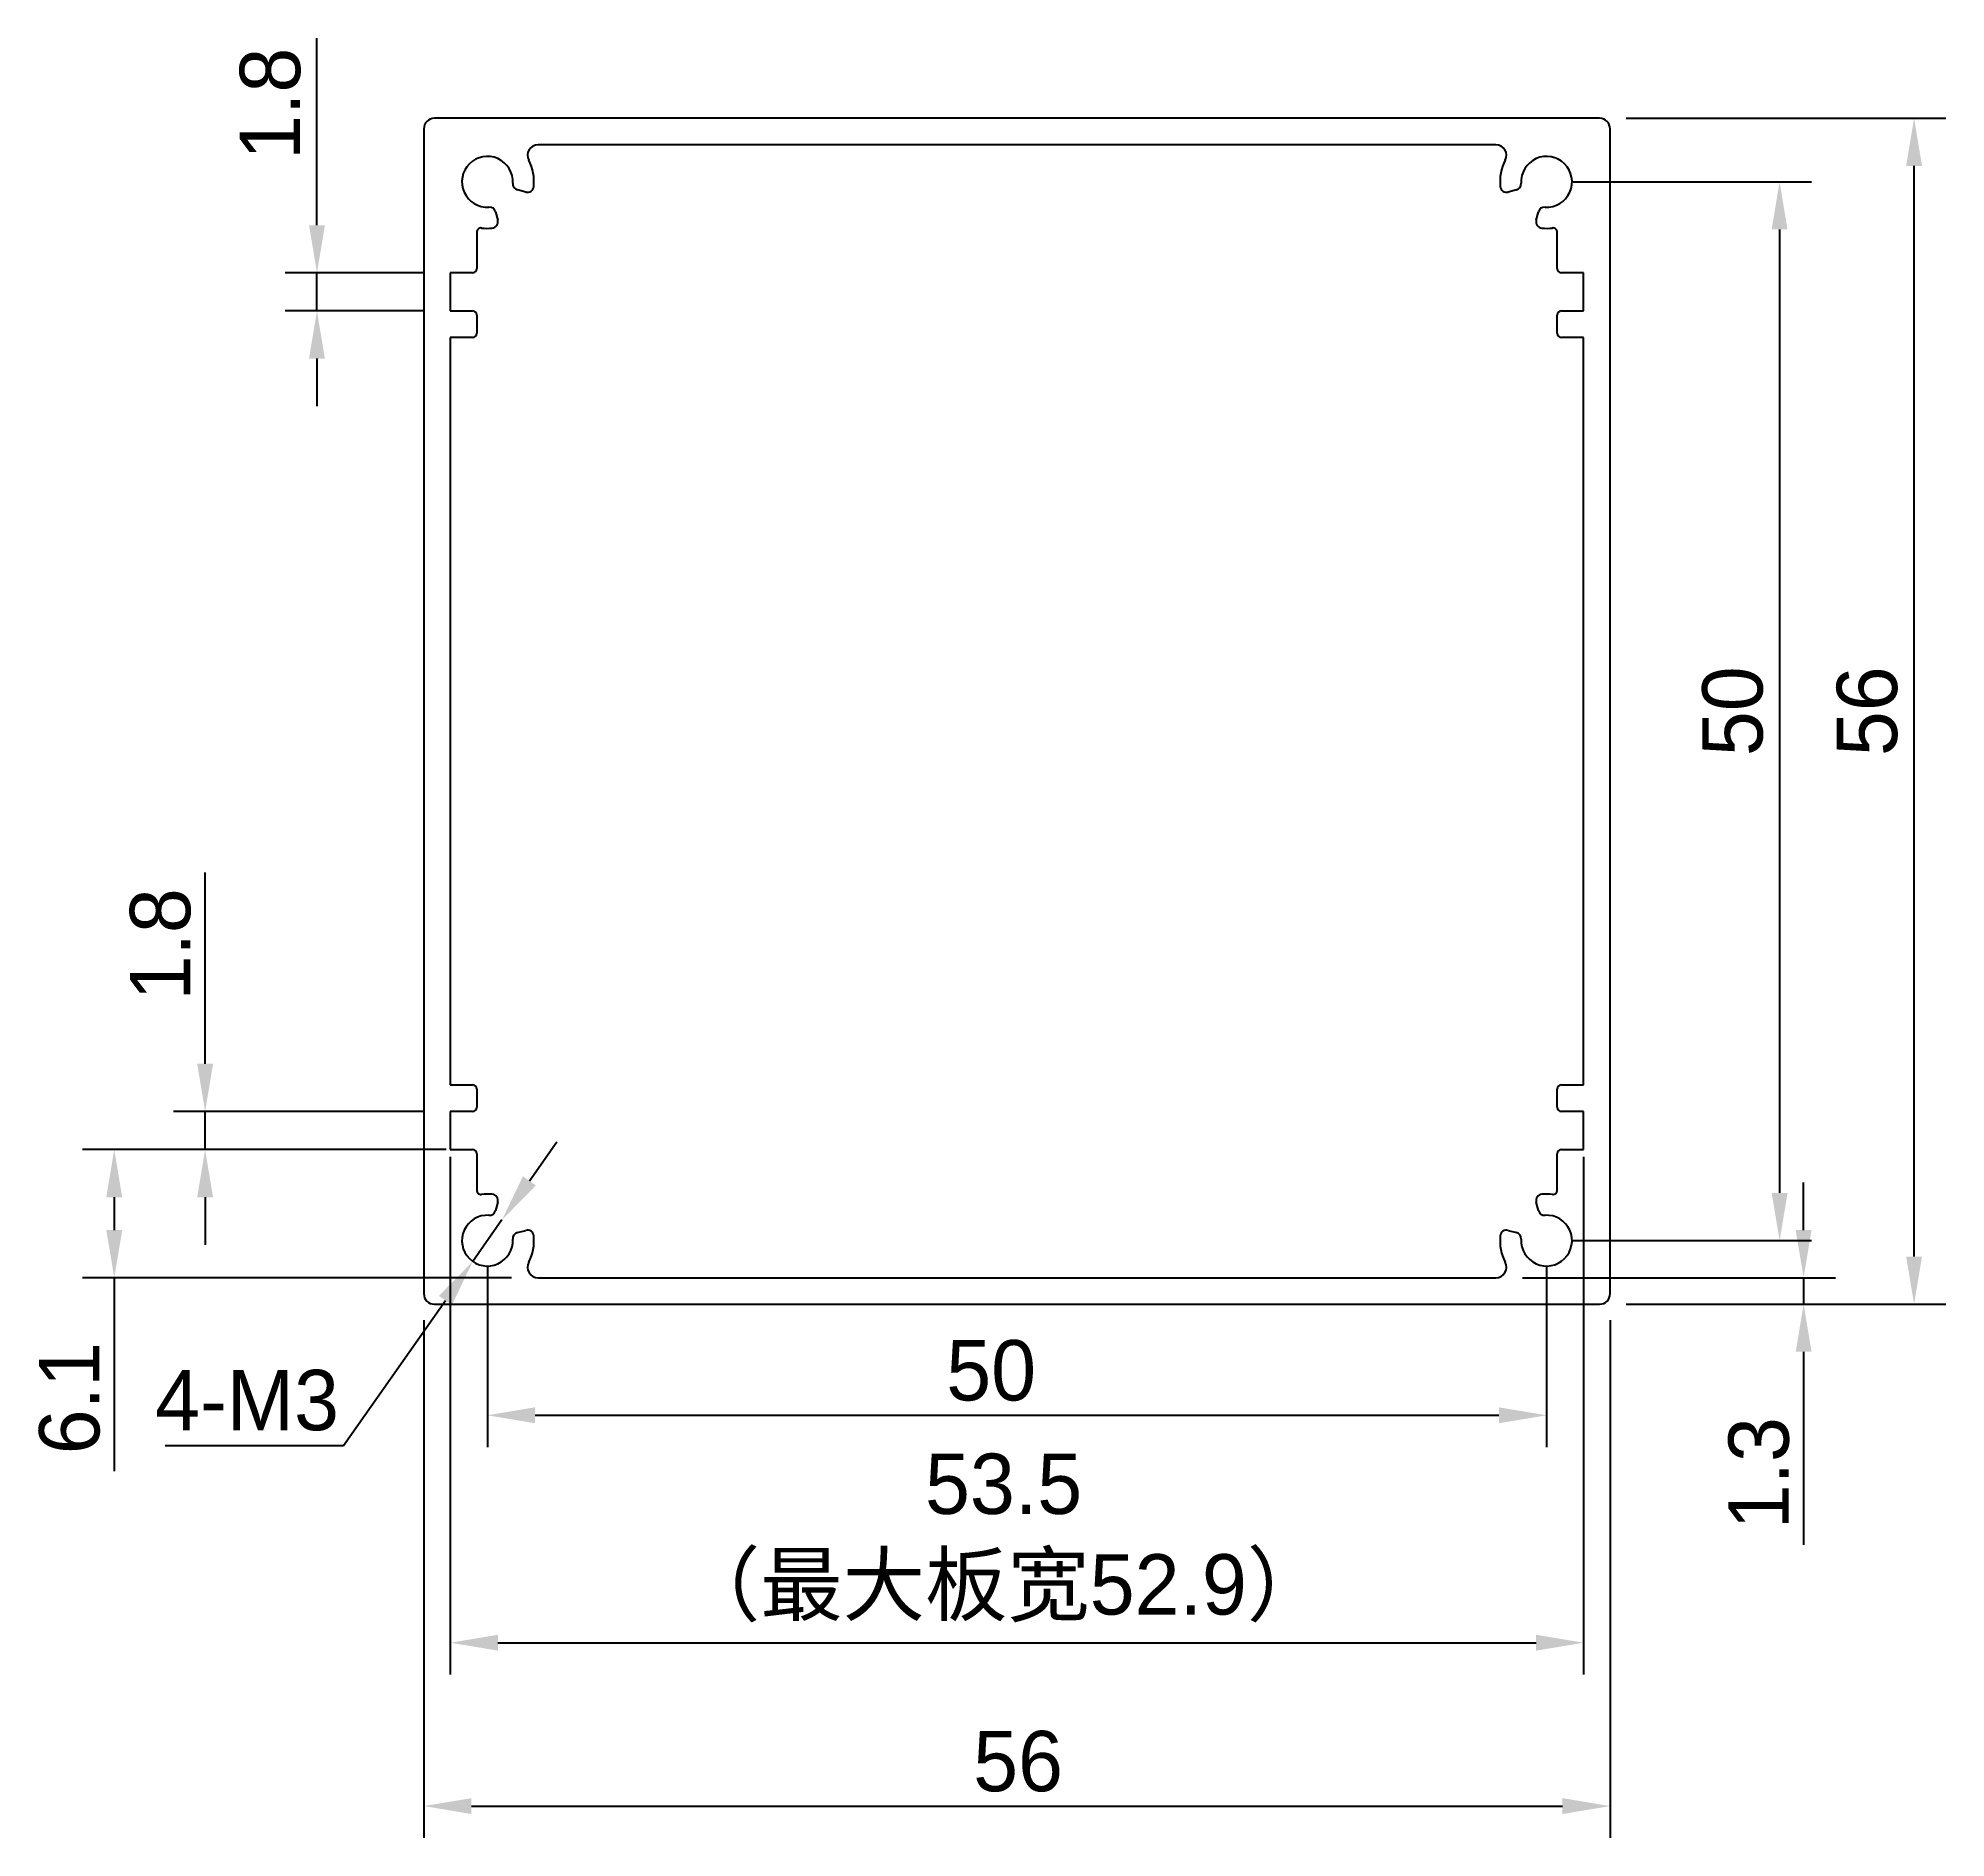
# Model space of a CAD drawing. Header units: millimetres. Extents: x 19793.1 to 19883.1, y -3027 to -2942.
import ezdxf

# ---------------------------------------------------------------- set-up
doc = ezdxf.new("R2010")
doc.units = ezdxf.units.MM
doc.header["$LTSCALE"] = 0.5
doc.header["$PDMODE"] = 35
for name, color, linetype, lineweight in [('3标注', 30, 'Continuous', 9), ('标注线', 7, 'Continuous', 13), ('粗实线', 7, 'Continuous', 25)]:
    doc.layers.add(name, color=color, linetype=linetype, lineweight=lineweight)
doc.styles.get("Standard").update_dxf_attribs({"font": ''})
doc.styles.get('Standard').set_extended_font_data('思源黑体 Normal')
doc.dimstyles.new('1比1 文字2.85', dxfattribs={"dimtxt": 2.85, "dimasz": 2.25, "dimexe": 1.5, "dimexo": 1.25, "dimgap": 0.7, "dimtad": 1, "dimdec": 1, "dimdsep": 46, "dimtxsty": 'Standard', "dimcen": 1.8, "dimadec": 0, "dimazin": 0, "dimtfac": 1, "dimtdec": 1, "dimtmove": 0, "dimatfit": 3, "dimfxl": 1, "dimarcsym": 0})
doc.dimstyles.new('1比1 文字2.85直径', dxfattribs={"dimtxt": 2.85, "dimasz": 2.25, "dimexe": 1.5, "dimexo": 1.25, "dimgap": 0.7, "dimtad": 1, "dimtih": 1, "dimtoh": 1, "dimdec": 1, "dimdsep": 46, "dimtxsty": 'Standard', "dimcen": 1.8, "dimadec": 0, "dimazin": 0, "dimtfac": 1, "dimtdec": 1, "dimtmove": 0, "dimatfit": 3, "dimfxl": 1, "dimarcsym": 0})

# ---------------------------------------------------------------- blocks, each defined once
blk = doc.blocks.new('*D81')
at = {"layer": 'Defpoints', "color": 0, "ltscale": 0.1}
for p in [(19811.27, -3001.316), (19867.27, -3001.316), (19867.27, -3025.517)]:
    blk.add_point(p, dxfattribs=at)
at = {"layer": '标注线', "color": 0, "lineweight": -2, "ltscale": 0.1}
for p, q in [((19811.27, -3002.566), (19811.27, -3027.017)), ((19867.27, -3002.566), (19867.27, -3027.017)), ((19813.52, -3025.517), (19865.02, -3025.517))]:
    blk.add_line(p, q, dxfattribs=at)
at = {"layer": '标注线', "color": 0, "ltscale": 0.1}
for points in [[(19813.52, -3025.142), (19813.52, -3025.892), (19811.27, -3025.517)], [(19865.02, -3025.142), (19865.02, -3025.892), (19867.27, -3025.517)]]:
    blk.add_solid(points, dxfattribs=at)
at = {"layer": '标注线', "color": 0, "ltscale": 0.1, "insert": (19839.322, -3021.967), "char_height": 2.85, "attachment_point": 2}
blk.add_mtext('56', dxfattribs=at)
blk = doc.blocks.new('*D82')
at = {"layer": 'Defpoints', "color": 0, "ltscale": 0.1}
for p in [(19866.77, -2945.816), (19881.617, -2945.816), (19866.77, -3001.816)]:
    blk.add_point(p, dxfattribs=at)
at = {"layer": '标注线', "color": 0, "lineweight": -2, "ltscale": 0.1}
for p, q in [((19868.02, -2945.816), (19883.117, -2945.816)), ((19881.617, -2999.566), (19881.617, -2948.066)), ((19868.02, -3001.816), (19883.117, -3001.816))]:
    blk.add_line(p, q, dxfattribs=at)
at = {"layer": '标注线', "color": 0, "ltscale": 0.1}
for points in [[(19881.242, -2948.066), (19881.992, -2948.066), (19881.617, -2945.816)], [(19881.242, -2999.566), (19881.992, -2999.566), (19881.617, -3001.816)]]:
    blk.add_solid(points, dxfattribs=at)
at = {"layer": '标注线', "color": 0, "ltscale": 0.1, "insert": (19877.965, -2973.816), "char_height": 2.85, "attachment_point": 2, "rotation": 90}
blk.add_mtext('56', dxfattribs=at)
blk = doc.blocks.new('*D83')
at = {"layer": 'Defpoints', "color": 0, "ltscale": 0.1}
for p in [(19812.52, -2992.716), (19800.946, -2994.516), (19812.52, -2994.516)]:
    blk.add_point(p, dxfattribs=at)
at = {"layer": '标注线', "color": 0, "lineweight": -2, "ltscale": 0.1}
for p, q in [((19800.946, -2990.466), (19800.946, -2981.432)), ((19811.27, -2992.716), (19799.446, -2992.716)), ((19800.946, -2994.516), (19800.946, -2992.716)), ((19811.27, -2994.516), (19799.446, -2994.516)), ((19800.946, -2996.766), (19800.946, -2999.016))]:
    blk.add_line(p, q, dxfattribs=at)
at = {"layer": '标注线', "color": 0, "ltscale": 0.1}
for points in [[(19800.571, -2990.466), (19801.321, -2990.466), (19800.946, -2992.716)], [(19800.571, -2996.766), (19801.321, -2996.766), (19800.946, -2994.516)]]:
    blk.add_solid(points, dxfattribs=at)
at = {"layer": '标注线', "color": 0, "ltscale": 0.1, "insert": (19797.396, -2984.824), "char_height": 2.85, "attachment_point": 2, "rotation": 90}
blk.add_mtext('1.8', dxfattribs=at)
blk = doc.blocks.new('*D84')
at = {"layer": 'Defpoints', "color": 0, "ltscale": 0.1}
for p in [(19813.57, -2994.516), (19796.657, -3000.566), (19816.663, -3000.566)]:
    blk.add_point(p, dxfattribs=at)
at = {"layer": '标注线', "color": 0, "lineweight": -2, "ltscale": 0.1}
for p, q in [((19812.32, -2994.516), (19795.157, -2994.516)), ((19796.657, -2996.766), (19796.657, -2998.316)), ((19815.413, -3000.566), (19795.157, -3000.566)), ((19796.657, -3000.566), (19796.657, -3009.694))]:
    blk.add_line(p, q, dxfattribs=at)
at = {"layer": '标注线', "color": 0, "ltscale": 0.1}
for points in [[(19796.282, -2996.766), (19797.032, -2996.766), (19796.657, -2994.516)], [(19796.282, -2998.316), (19797.032, -2998.316), (19796.657, -3000.566)]]:
    blk.add_solid(points, dxfattribs=at)
at = {"layer": '标注线', "color": 0, "ltscale": 0.1, "insert": (19793.107, -3006.255), "char_height": 2.85, "attachment_point": 2, "rotation": 90}
blk.add_mtext('6.1', dxfattribs=at)
blk = doc.blocks.new('*D85')
at = {"layer": 'Defpoints', "color": 0, "ltscale": 0.1}
for p in [(19861.877, -3000.566), (19866.77, -3001.816), (19876.403, -3001.816)]:
    blk.add_point(p, dxfattribs=at)
at = {"layer": '标注线', "color": 0, "lineweight": -2, "ltscale": 0.1}
for p, q in [((19876.403, -2998.316), (19876.403, -2996.066)), ((19863.127, -3000.566), (19877.903, -3000.566)), ((19876.403, -3000.566), (19876.403, -3001.816)), ((19868.02, -3001.816), (19877.903, -3001.816)), ((19876.403, -3004.066), (19876.403, -3013.182))]:
    blk.add_line(p, q, dxfattribs=at)
at = {"layer": '标注线', "color": 0, "ltscale": 0.1}
for points in [[(19876.028, -2998.316), (19876.778, -2998.316), (19876.403, -3000.566)], [(19876.028, -3004.066), (19876.778, -3004.066), (19876.403, -3001.816)]]:
    blk.add_solid(points, dxfattribs=at)
at = {"layer": '标注线', "color": 0, "ltscale": 0.1, "insert": (19872.853, -3009.798), "char_height": 2.85, "attachment_point": 2, "rotation": 90}
blk.add_mtext('1.3', dxfattribs=at)
blk = doc.blocks.new('*D87')
at = {"layer": 'Defpoints', "color": 0, "ltscale": 0.1}
for p in [(19806.225, -2953.116), (19812.52, -2953.116), (19812.52, -2954.916)]:
    blk.add_point(p, dxfattribs=at)
at = {"layer": '标注线', "color": 0, "lineweight": -2, "ltscale": 0.1}
for p, q in [((19806.225, -2950.866), (19806.225, -2942.033)), ((19811.27, -2953.116), (19804.725, -2953.116)), ((19806.225, -2954.916), (19806.225, -2953.116)), ((19811.27, -2954.916), (19804.725, -2954.916)), ((19806.225, -2957.166), (19806.225, -2959.416))]:
    blk.add_line(p, q, dxfattribs=at)
at = {"layer": '标注线', "color": 0, "ltscale": 0.1}
for points in [[(19805.85, -2950.866), (19806.6, -2950.866), (19806.225, -2953.116)], [(19805.85, -2957.166), (19806.6, -2957.166), (19806.225, -2954.916)]]:
    blk.add_solid(points, dxfattribs=at)
at = {"layer": '标注线', "color": 0, "ltscale": 0.1, "insert": (19802.582, -2945.133), "char_height": 2.85, "attachment_point": 2, "rotation": 90}
blk.add_mtext('1.8', dxfattribs=at)
blk = doc.blocks.new('*D88')
at = {"layer": 'Defpoints', "color": 0, "ltscale": 0.1}
for p in [(19814.27, -2998.816), (19864.27, -2998.816), (19864.27, -3007.062)]:
    blk.add_point(p, dxfattribs=at)
at = {"layer": '标注线', "color": 0, "lineweight": -2, "ltscale": 0.1}
for p, q in [((19814.27, -3000.066), (19814.27, -3008.562)), ((19864.27, -3000.066), (19864.27, -3008.562)), ((19816.52, -3007.062), (19862.02, -3007.062))]:
    blk.add_line(p, q, dxfattribs=at)
at = {"layer": '标注线', "color": 0, "ltscale": 0.1}
for points in [[(19816.52, -3006.687), (19816.52, -3007.437), (19814.27, -3007.062)], [(19862.02, -3006.687), (19862.02, -3007.437), (19864.27, -3007.062)]]:
    blk.add_solid(points, dxfattribs=at)
at = {"layer": '标注线', "color": 0, "ltscale": 0.1, "insert": (19838.052, -3003.512), "char_height": 2.85, "attachment_point": 2}
blk.add_mtext('50', dxfattribs=at)
blk = doc.blocks.new('*D89')
at = {"layer": 'Defpoints', "color": 0, "ltscale": 0.1}
for p in [(19864.27, -2948.816), (19864.27, -2998.816), (19875.269, -2998.816)]:
    blk.add_point(p, dxfattribs=at)
at = {"layer": '标注线', "color": 0, "lineweight": -2, "ltscale": 0.1}
for p, q in [((19865.52, -2948.816), (19876.769, -2948.816)), ((19875.269, -2951.066), (19875.269, -2996.566)), ((19865.52, -2998.816), (19876.769, -2998.816))]:
    blk.add_line(p, q, dxfattribs=at)
at = {"layer": '标注线', "color": 0, "ltscale": 0.1}
for points in [[(19874.894, -2951.066), (19875.644, -2951.066), (19875.269, -2948.816)], [(19874.894, -2996.566), (19875.644, -2996.566), (19875.269, -2998.816)]]:
    blk.add_solid(points, dxfattribs=at)
at = {"layer": '标注线', "color": 0, "ltscale": 0.1, "insert": (19871.618, -2973.816), "char_height": 2.85, "attachment_point": 2, "rotation": 90}
blk.add_mtext('50', dxfattribs=at)
blk = doc.blocks.new('*D90')
at = {"layer": 'Defpoints', "color": 0, "ltscale": 0.1}
for p in [(19814.96, -2997.834), (19813.581, -2999.798)]:
    blk.add_point(p, dxfattribs=at)
at = {"layer": '标注线', "color": 0, "lineweight": -2, "ltscale": 0.1}
for p, q in [((19816.253, -2995.992), (19817.546, -2994.151)), ((19814.96, -2997.834), (19813.581, -2999.798)), ((19807.478, -3008.489), (19812.288, -3001.639)), ((19799.067, -3008.489), (19807.478, -3008.489))]:
    blk.add_line(p, q, dxfattribs=at)
at = {"layer": '标注线', "color": 0, "ltscale": 0.1}
for points in [[(19815.946, -2995.777), (19816.56, -2996.208), (19814.96, -2997.834)], [(19811.981, -3001.424), (19812.595, -3001.855), (19813.581, -2999.798)]]:
    blk.add_solid(points, dxfattribs=at)
at = {"layer": '标注线', "color": 0, "ltscale": 0.1, "insert": (19802.923, -3006.364), "char_height": 2.85, "attachment_point": 5}
blk.add_mtext('4-M3', dxfattribs=at)
blk = doc.blocks.new('*D91')
at = {"layer": '3标注', "color": 0, "lineweight": -2, "ltscale": 0.1}
for p, q in [((19812.52, -2994.866), (19812.52, -3019.303)), ((19866.02, -2994.866), (19866.02, -3019.303)), ((19814.77, -3017.803), (19863.77, -3017.803))]:
    blk.add_line(p, q, dxfattribs=at)
at = {"layer": '3标注', "color": 0, "ltscale": 0.1}
for points in [[(19814.77, -3017.428), (19814.77, -3018.178), (19812.52, -3017.803)], [(19863.77, -3017.428), (19863.77, -3018.178), (19866.02, -3017.803)]]:
    blk.add_solid(points, dxfattribs=at)
at = {"layer": 'Defpoints', "color": 0, "ltscale": 0.1}
for p in [(19812.52, -2993.616), (19866.02, -2993.616), (19866.02, -3017.803)]:
    blk.add_point(p, dxfattribs=at)
at = {"layer": '3标注', "color": 0, "ltscale": 0.1, "insert": (19838.638, -3012.859), "char_height": 2.85, "attachment_point": 5}
blk.add_mtext('53.5\\P（最大板宽52.9）', dxfattribs=at)

msp = doc.modelspace()

# ---------------------------------------------------------------- linework, layer by layer
at = {"layer": '粗实线'}
for p, q in [((19811.27, -2946.316), (19811.27, -3001.316)), ((19866.77, -2945.816), (19811.77, -2945.816)), ((19867.27, -3001.316), (19867.27, -2946.316)), ((19861.877, -2947.066), (19816.663, -2947.066)), ((19816.082, -2949.301), (19815.69, -2949.196)), ((19862.851, -2949.196), (19862.458, -2949.301)), ((19814.651, -2950.235), (19814.756, -2950.628)), ((19863.785, -2950.628), (19863.89, -2950.235)), ((19813.77, -2951.197), (19813.77, -2952.916)), ((19864.77, -2952.916), (19864.77, -2951.197)), ((19813.57, -2953.116), (19812.52, -2953.116)), ((19812.52, -2953.116), (19812.52, -2954.916)), ((19866.02, -2953.116), (19864.97, -2953.116)), ((19866.02, -2954.916), (19866.02, -2953.116)), ((19812.52, -2954.916), (19813.57, -2954.916)), ((19813.77, -2955.116), (19813.77, -2955.966)), ((19864.77, -2955.966), (19864.77, -2955.116)), ((19864.97, -2954.916), (19866.02, -2954.916)), ((19813.57, -2956.166), (19812.52, -2956.166)), ((19812.52, -2956.166), (19812.52, -2991.466)), ((19866.02, -2956.166), (19864.97, -2956.166)), ((19866.02, -2991.466), (19866.02, -2956.166)), ((19812.52, -2991.466), (19813.57, -2991.466)), ((19864.97, -2991.466), (19866.02, -2991.466)), ((19813.77, -2991.666), (19813.77, -2992.516)), ((19864.77, -2992.516), (19864.77, -2991.666)), ((19813.57, -2992.716), (19812.52, -2992.716)), ((19812.52, -2992.716), (19812.52, -2994.516)), ((19866.02, -2992.716), (19864.97, -2992.716)), ((19866.02, -2994.516), (19866.02, -2992.716)), ((19812.52, -2994.516), (19813.57, -2994.516)), ((19813.77, -2994.716), (19813.77, -2996.434)), ((19864.77, -2996.434), (19864.77, -2994.716)), ((19864.97, -2994.516), (19866.02, -2994.516)), ((19814.756, -2997.003), (19814.651, -2997.396)), ((19863.89, -2997.396), (19863.785, -2997.003)), ((19815.69, -2998.435), (19816.082, -2998.33)), ((19862.458, -2998.33), (19862.851, -2998.435)), ((19816.663, -3000.566), (19861.877, -3000.566)), ((19811.77, -3001.816), (19866.77, -3001.816))]:
    msp.add_line(p, q, dxfattribs=at)
for centre, radius, start, end in [((19811.77, -2946.316), 0.5, 90, 180), ((19866.77, -2946.316), 0.5, 0, 90), ((19816.663, -2947.566), 0.5, 90, 207.57847), ((19861.877, -2947.566), 0.5, 332.42153, 90), ((19814.27, -2948.816), 1.2, 356.53696, 273.46304), ((19814.27, -2948.816), 2.2, 354.08472, 27.57847), ((19864.27, -2948.816), 2.2, 152.42153, 185.91528), ((19864.27, -2948.816), 1.2, 266.53696, 183.46304), ((19815.767, -2948.906), 0.3, 176.53696, 255), ((19816.16, -2949.011), 0.3, 255, 354.08472), ((19862.38, -2949.011), 0.3, 185.91528, 285), ((19862.773, -2948.906), 0.3, 285, 3.46304), ((19814.361, -2950.313), 0.3, 15, 93.46304), ((19864.18, -2950.313), 0.3, 86.53696, 165), ((19813.97, -2951.197), 0.2, 82.81924, 180), ((19814.27, -2948.816), 2.2, 262.81924, 275.91528), ((19814.466, -2950.706), 0.3, 275.91528, 15), ((19864.074, -2950.706), 0.3, 165, 264.08472), ((19864.27, -2948.816), 2.2, 264.08472, 277.18076), ((19864.57, -2951.197), 0.2, 0, 97.18076), ((19813.57, -2952.916), 0.2, 270, 0), ((19864.97, -2952.916), 0.2, 180, 270), ((19813.57, -2955.116), 0.2, 0, 90), ((19864.97, -2955.116), 0.2, 90, 180), ((19813.57, -2955.966), 0.2, 270, 0), ((19864.97, -2955.966), 0.2, 180, 270), ((19813.57, -2991.666), 0.2, 0, 90), ((19864.97, -2991.666), 0.2, 90, 180), ((19813.57, -2992.516), 0.2, 270, 0), ((19864.97, -2992.516), 0.2, 180, 270), ((19813.57, -2994.716), 0.2, 0, 90), ((19864.97, -2994.716), 0.2, 90, 180), ((19813.97, -2996.434), 0.2, 180, 277.18076), ((19814.27, -2998.816), 2.2, 84.08472, 97.18076), ((19814.466, -2996.926), 0.3, 345, 84.08472), ((19864.074, -2996.926), 0.3, 95.91528, 195), ((19864.27, -2998.816), 2.2, 82.81924, 95.91528), ((19864.57, -2996.434), 0.2, 262.81924, 0), ((19814.27, -2998.816), 1.2, 86.53696, 3.46304), ((19814.361, -2997.318), 0.3, 266.53696, 345), ((19864.27, -2998.816), 1.2, 176.53696, 93.46304), ((19864.18, -2997.318), 0.3, 195, 273.46304), ((19815.767, -2998.725), 0.3, 105, 183.46304), ((19816.16, -2998.62), 0.3, 5.91528, 105), ((19814.27, -2998.816), 2.2, 332.42153, 5.91528), ((19864.27, -2998.816), 2.2, 174.08472, 207.57847), ((19862.38, -2998.62), 0.3, 75, 174.08472), ((19862.773, -2998.725), 0.3, 356.53696, 75), ((19816.663, -3000.066), 0.5, 152.42153, 270), ((19861.877, -3000.066), 0.5, 270, 27.57847), ((19811.77, -3001.316), 0.5, 180, 270), ((19866.77, -3001.316), 0.5, 270, 0)]:
    msp.add_arc(centre, radius, start, end, dxfattribs=at)

# ---------------------------------------------------------------- dimensions: what is measured, and where the dimension line sits
at = {"layer": '3标注', "ltscale": 0.1}
dim = msp.add_linear_dim(base=(19866.02, -3017.803), p1=(19812.52, -2993.616), p2=(19866.02, -2993.616), text='<>\\P（最大板宽52.9）', dimstyle='1比1 文字2.85', dxfattribs=at)
dim.commit()
dim.dimension.update_dxf_attribs({"geometry": '*D91', "text_midpoint": (19838.638, -3017.803), "dimtype": 160})
at = {"layer": '标注线', "ltscale": 0.1}
for base, p1, p2, angle, picture, middle in [((19806.225, -2953.116), (19812.52, -2954.916), (19812.52, -2953.116), 90, '*D87', (19806.225, -2945.133)), ((19881.617, -2945.816), (19866.77, -3001.816), (19866.77, -2945.816), 90, '*D82', (19881.617, -2973.816)), ((19875.269, -2998.816), (19864.27, -2948.816), (19864.27, -2998.816), 90, '*D89', (19875.269, -2973.816)), ((19800.946, -2994.516), (19812.52, -2992.716), (19812.52, -2994.516), 90, '*D83', (19800.946, -2984.824)), ((19796.656973039, -3000.565621392), (19813.570216489, -2994.515621392), (19816.663436078, -3000.565621392), 90, '*D84', (19796.656973039, -3006.254788058)), ((19876.402984226, -3001.815621392), (19861.8769969, -3000.565621392), (19866.770216489, -3001.815621392), 90, '*D85', (19876.402984226, -3009.797764249)), ((19864.27, -3007.062), (19814.27, -2998.816), (19864.27, -2998.816), 0, '*D88', (19838.052, -3007.062))]:
    dim = msp.add_linear_dim(base=base, p1=p1, p2=p2, angle=angle, dimstyle='1比1 文字2.85', dxfattribs=at)
    dim.commit()
    dim.dimension.update_dxf_attribs({"geometry": picture, "text_midpoint": middle, "dimtype": 160})
dim = msp.add_diameter_dim_2p(p1=(19814.96, -2997.834), p2=(19813.581, -2999.798), text='4-M3', dimstyle='1比1 文字2.85直径', dxfattribs=at)
dim.commit()
dim.dimension.update_dxf_attribs({"geometry": '*D90', "text_midpoint": (19802.923, -3008.489), "dimtype": 163})
dim = msp.add_linear_dim(base=(19867.27, -3025.517), p1=(19811.27, -3001.316), p2=(19867.27, -3001.316), dimstyle='1比1 文字2.85', dxfattribs=at)
dim.commit()
dim.dimension.update_dxf_attribs({"geometry": '*D81', "text_midpoint": (19839.322, -3025.517), "dimtype": 160})

doc.saveas('drawing.dxf')
